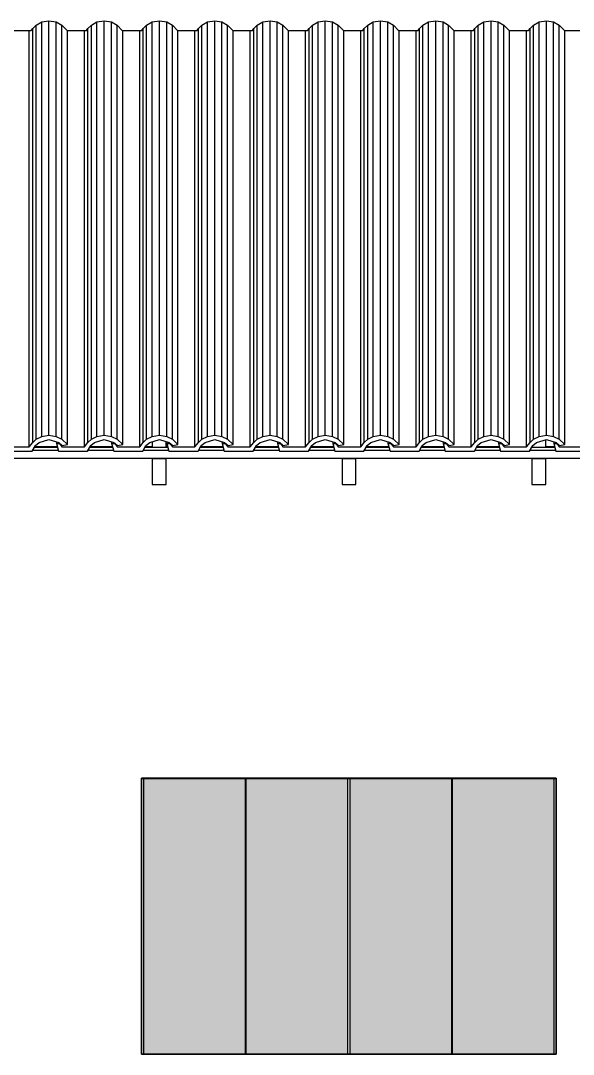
# Model space of a CAD drawing. Header units: metres. Extents: x 49 to 320, y -91 to 27.
# Drawn here: x 156.352 to 158.352, y -3.249 to 0.493 of the extents above; entities that cross this region are included whole.
import ezdxf

# ---------------------------------------------------------------- set-up
doc = ezdxf.new("R2010")
doc.units = ezdxf.units.M
doc.header["$LTSCALE"] = 0.2
doc.layers.add('ARQ-___-___-VST', color=9, linetype='Continuous')

msp = doc.modelspace()

# ---------------------------------------------------------------- hatches: boundary and pattern name
at = {"layer": 'ARQ-___-___-VST'}
h = msp.add_hatch(dxfattribs=at)
h.set_pattern_fill('VIDRO', color=256, scale=0.3, style=0)
h.set_pattern_definition([(60, (-61.96104, -33.99786), (-0.2249934, 0.1299), [0.084, -0.216]), (60, (-61.92504, -33.98286), (-0.2249934, 0.1299), [0.036, -0.264]), (60, (-61.96104, -33.98286), (-0.2249934, 0.1299), [0.06, -0.24]), (60, (-61.94304, -33.99786), (-0.2249934, 0.1299), [0.075, -0.225]), (60, (-61.96104, -34.01286), (-0.2249934, 0.1299), [0.12, -0.18]), (60, (-61.96104, -33.96786), (-0.2249934, 0.1299), [0.03, -0.27])])
h.paths.add_polyline_path([(178.6319, -2.2509), (178.2626, -2.2509), (178.2626, -3.2469), (178.6319, -3.2469)])
h.paths.add_polyline_path([(177.8924, -3.2469), (178.2616, -3.2469), (178.2616, -2.2509), (177.8924, -2.2509)])
h.paths.add_polyline_path([(177.8854, -2.2509), (177.5161, -2.2509), (177.5161, -3.2469), (177.8854, -3.2469)])
h.paths.add_polyline_path([(177.1459, -3.2469), (177.5151, -3.2469), (177.5151, -2.2509), (177.1459, -2.2509)])
h.paths.add_polyline_path([(175.6844, -2.2509), (175.3151, -2.2509), (175.3151, -3.2469), (175.6844, -3.2469)])
h.paths.add_polyline_path([(175.3141, -2.2509), (174.9449, -2.2509), (174.9449, -3.2469), (175.3141, -3.2469)])
h.paths.add_polyline_path([(174.5686, -3.2469), (174.9379, -3.2469), (174.9379, -2.2509), (174.5686, -2.2509)])
h.paths.add_polyline_path([(174.1984, -3.2469), (174.5676, -3.2469), (174.5676, -2.2509), (174.1984, -2.2509)])
h.paths.add_polyline_path([(167.8019, -2.2509), (167.4326, -2.2509), (167.4326, -3.2469), (167.8019, -3.2469)])
h.paths.add_polyline_path([(167.0624, -3.2469), (167.4316, -3.2469), (167.4316, -2.2509), (167.0624, -2.2509)])
h.paths.add_polyline_path([(166.6861, -3.2469), (167.0554, -3.2469), (167.0554, -2.2509), (166.6861, -2.2509)])
h.paths.add_polyline_path([(166.6851, -2.2509), (166.3159, -2.2509), (166.3159, -3.2469), (166.6851, -3.2469)])
h.paths.add_polyline_path([(164.8169, -2.2509), (164.4476, -2.2509), (164.4476, -3.2469), (164.8169, -3.2469)])
h.paths.add_polyline_path([(164.0774, -3.2469), (164.4466, -3.2469), (164.4466, -2.2509), (164.0774, -2.2509)])
h.paths.add_polyline_path([(164.0704, -2.2509), (163.7011, -2.2509), (163.7011, -3.2469), (164.0704, -3.2469)])
h.paths.add_polyline_path([(163.3309, -3.2469), (163.7001, -3.2469), (163.7001, -2.2509), (163.3309, -2.2509)])
h.paths.add_polyline_path([(161.2669, -2.2509), (160.8976, -2.2509), (160.8976, -3.2469), (161.2669, -3.2469)])
h.paths.add_polyline_path([(160.8966, -2.2509), (160.5274, -2.2509), (160.5274, -3.2469), (160.8966, -3.2469)])
h.paths.add_polyline_path([(160.1511, -3.2469), (160.5204, -3.2469), (160.5204, -2.2509), (160.1511, -2.2509)])
h.paths.add_polyline_path([(160.1501, -2.2509), (159.7809, -2.2509), (159.7809, -3.2469), (160.1501, -3.2469)])
h.paths.add_polyline_path([(157.9126, -3.2469), (158.2819, -3.2469), (158.2819, -2.2509), (157.9126, -2.2509)])
h.paths.add_polyline_path([(157.9116, -2.2509), (157.5424, -2.2509), (157.5424, -3.2469), (157.9116, -3.2469)])
h.paths.add_polyline_path([(157.5354, -2.2509), (157.1661, -2.2509), (157.1661, -3.2469), (157.5354, -3.2469)])
h.paths.add_polyline_path([(157.1651, -2.2509), (156.7959, -2.2509), (156.7959, -3.2469), (157.1651, -3.2469)])
h.paths.add_polyline_path([(150.3994, -2.2509), (150.0301, -2.2509), (150.0301, -3.2469), (150.3994, -3.2469)])
h.paths.add_polyline_path([(150.0291, -2.2509), (149.6599, -2.2509), (149.6599, -3.2469), (150.0291, -3.2469)])
h.paths.add_polyline_path([(149.6529, -2.2509), (149.2836, -2.2509), (149.2836, -3.2469), (149.6529, -3.2469)])
h.paths.add_polyline_path([(149.2826, -2.2509), (148.9134, -2.2509), (148.9134, -3.2469), (149.2826, -3.2469)])
h.paths.add_polyline_path([(147.4519, -2.2509), (147.0826, -2.2509), (147.0826, -3.2469), (147.4519, -3.2469)])
h.paths.add_polyline_path([(147.0816, -2.2509), (146.7124, -2.2509), (146.7124, -3.2469), (147.0816, -3.2469)])
h.paths.add_polyline_path([(146.7054, -2.2509), (146.3361, -2.2509), (146.3361, -3.2469), (146.7054, -3.2469)])
h.paths.add_polyline_path([(146.3351, -2.2509), (145.9659, -2.2509), (145.9659, -3.2469), (146.3351, -3.2469)])

# ---------------------------------------------------------------- linework, layer by layer
for p, q in [((156.4073, 0.4774), (156.4277, 0.4885)), ((156.4277, 0.4885), (156.4539, 0.4932)), ((156.4277, -1.012), (156.4277, 0.4885)), ((156.4539, -1.0079), (156.4539, 0.4932)), ((156.4539, 0.4932), (156.48, 0.4885)), ((156.48, -1.012), (156.48, 0.4885)), ((156.48, 0.4885), (156.5004, 0.4774)), ((156.6073, 0.4774), (156.6277, 0.4885)), ((156.6277, 0.4885), (156.6539, 0.4932)), ((156.6277, -1.012), (156.6277, 0.4885)), ((156.6539, -1.0079), (156.6539, 0.4932)), ((156.6539, 0.4932), (156.68, 0.4885)), ((156.68, -1.012), (156.68, 0.4885)), ((156.68, 0.4885), (156.7004, 0.4774)), ((156.8073, 0.4774), (156.8277, 0.4885)), ((156.8277, 0.4885), (156.8539, 0.4932)), ((156.8277, -1.012), (156.8277, 0.4885)), ((156.8539, -1.0079), (156.8539, 0.4932)), ((156.8539, 0.4932), (156.88, 0.4885)), ((156.88, -1.012), (156.88, 0.4885)), ((156.88, 0.4885), (156.9004, 0.4774)), ((157.0073, 0.4774), (157.0277, 0.4885)), ((157.0277, 0.4885), (157.0539, 0.4932)), ((157.0277, -1.012), (157.0277, 0.4885)), ((157.0539, -1.0079), (157.0539, 0.4932)), ((157.0539, 0.4932), (157.08, 0.4885)), ((157.08, -1.012), (157.08, 0.4885)), ((157.08, 0.4885), (157.1004, 0.4774)), ((157.2073, 0.4774), (157.2277, 0.4885)), ((157.2277, 0.4885), (157.2539, 0.4932)), ((157.2277, -1.012), (157.2277, 0.4885)), ((157.2539, -1.0079), (157.2539, 0.4932)), ((157.2539, 0.4932), (157.28, 0.4885)), ((157.28, -1.012), (157.28, 0.4885)), ((157.28, 0.4885), (157.3004, 0.4774)), ((157.4073, 0.4774), (157.4277, 0.4885)), ((157.4277, 0.4885), (157.4539, 0.4932)), ((157.4277, -1.012), (157.4277, 0.4885)), ((157.4539, -1.0079), (157.4539, 0.4932)), ((157.4539, 0.4932), (157.48, 0.4885)), ((157.48, -1.012), (157.48, 0.4885)), ((157.48, 0.4885), (157.5004, 0.4774)), ((157.6073, 0.4774), (157.6277, 0.4885)), ((157.6277, 0.4885), (157.6539, 0.4932)), ((157.6277, -1.012), (157.6277, 0.4885)), ((157.6539, -1.0079), (157.6539, 0.4932)), ((157.6539, 0.4932), (157.68, 0.4885)), ((157.68, -1.012), (157.68, 0.4885)), ((157.68, 0.4885), (157.7004, 0.4774)), ((157.8073, 0.4774), (157.8277, 0.4885)), ((157.8277, 0.4885), (157.8539, 0.4932)), ((157.8277, -1.012), (157.8277, 0.4885)), ((157.8539, -1.0079), (157.8539, 0.4932)), ((157.8539, 0.4932), (157.88, 0.4885)), ((157.88, -1.012), (157.88, 0.4885)), ((157.88, 0.4885), (157.9004, 0.4774)), ((158.0073, 0.4774), (158.0277, 0.4885)), ((158.0277, 0.4885), (158.0539, 0.4932)), ((158.0277, -1.012), (158.0277, 0.4885)), ((158.0539, -1.0079), (158.0539, 0.4932)), ((158.0539, 0.4932), (158.08, 0.4885)), ((158.08, -1.012), (158.08, 0.4885)), ((158.08, 0.4885), (158.1004, 0.4774)), ((158.2073, 0.4774), (158.2277, 0.4885)), ((158.2277, 0.4885), (158.2539, 0.4932)), ((158.2277, -1.012), (158.2277, 0.4885)), ((158.2539, -1.0079), (158.2539, 0.4932)), ((158.2539, 0.4932), (158.28, 0.4885)), ((158.28, -1.012), (158.28, 0.4885)), ((158.28, 0.4885), (158.3004, 0.4774)), ((156.3194, 0.4571), (156.3899, 0.4571)), ((156.3824, -1.0494), (156.3824, 0.4571)), ((156.3899, 0.4571), (156.3951, 0.4644)), ((156.3951, 0.4644), (156.4073, 0.4774)), ((156.3951, -1.0335), (156.3951, 0.4644)), ((156.4073, -1.0219), (156.4073, 0.4774)), ((156.5004, -1.0219), (156.5004, 0.4774)), ((156.5004, 0.4774), (156.5194, 0.4571)), ((156.5194, 0.4571), (156.5899, 0.4571)), ((156.5207, -1.0413), (156.5207, 0.4571)), ((156.5824, -1.0494), (156.5824, 0.4571)), ((156.5899, 0.4571), (156.5951, 0.4644)), ((156.5951, 0.4644), (156.6073, 0.4774)), ((156.5951, -1.0335), (156.5951, 0.4644)), ((156.6073, -1.0219), (156.6073, 0.4774)), ((156.7004, -1.0219), (156.7004, 0.4774)), ((156.7004, 0.4774), (156.7194, 0.4571)), ((156.7194, 0.4571), (156.7899, 0.4571)), ((156.7207, -1.0413), (156.7207, 0.4571)), ((156.7824, -1.0494), (156.7824, 0.4571)), ((156.7899, 0.4571), (156.7951, 0.4644)), ((156.7951, 0.4644), (156.8073, 0.4774)), ((156.7951, -1.0335), (156.7951, 0.4644)), ((156.8073, -1.0219), (156.8073, 0.4774)), ((156.9004, -1.0219), (156.9004, 0.4774)), ((156.9004, 0.4774), (156.9194, 0.4571)), ((156.9194, 0.4571), (156.9899, 0.4571)), ((156.9207, -1.0413), (156.9207, 0.4571)), ((156.9824, -1.0494), (156.9824, 0.4571)), ((156.9899, 0.4571), (156.9951, 0.4644)), ((156.9951, 0.4644), (157.0073, 0.4774)), ((156.9951, -1.0335), (156.9951, 0.4644)), ((157.0073, -1.0219), (157.0073, 0.4774)), ((157.1004, -1.0219), (157.1004, 0.4774)), ((157.1004, 0.4774), (157.1194, 0.4571)), ((157.1194, 0.4571), (157.1899, 0.4571)), ((157.1207, -1.0413), (157.1207, 0.4571)), ((157.1824, -1.0494), (157.1824, 0.4571)), ((157.1899, 0.4571), (157.1951, 0.4644)), ((157.1951, 0.4644), (157.2073, 0.4774)), ((157.1951, -1.0335), (157.1951, 0.4644)), ((157.2073, -1.0219), (157.2073, 0.4774)), ((157.3004, -1.0219), (157.3004, 0.4774)), ((157.3004, 0.4774), (157.3194, 0.4571)), ((157.3194, 0.4571), (157.3899, 0.4571)), ((157.3207, -1.0413), (157.3207, 0.4571)), ((157.3824, -1.0494), (157.3824, 0.4571)), ((157.3899, 0.4571), (157.3951, 0.4644)), ((157.3951, 0.4644), (157.4073, 0.4774)), ((157.3951, -1.0335), (157.3951, 0.4644)), ((157.4073, -1.0219), (157.4073, 0.4774)), ((157.5004, -1.0219), (157.5004, 0.4774)), ((157.5004, 0.4774), (157.5194, 0.4571)), ((157.5194, 0.4571), (157.5899, 0.4571)), ((157.5207, -1.0413), (157.5207, 0.4571)), ((157.5824, -1.0494), (157.5824, 0.4571)), ((157.5899, 0.4571), (157.5951, 0.4644)), ((157.5951, 0.4644), (157.6073, 0.4774)), ((157.5951, -1.0335), (157.5951, 0.4644)), ((157.6073, -1.0219), (157.6073, 0.4774)), ((157.7004, -1.0219), (157.7004, 0.4774)), ((157.7004, 0.4774), (157.7194, 0.4571)), ((157.7194, 0.4571), (157.7899, 0.4571)), ((157.7207, -1.0413), (157.7207, 0.4571)), ((157.7824, -1.0494), (157.7824, 0.4571)), ((157.7899, 0.4571), (157.7951, 0.4644)), ((157.7951, 0.4644), (157.8073, 0.4774)), ((157.7951, -1.0335), (157.7951, 0.4644)), ((157.8073, -1.0219), (157.8073, 0.4774)), ((157.9004, -1.0219), (157.9004, 0.4774)), ((157.9004, 0.4774), (157.9194, 0.4571)), ((157.9194, 0.4571), (157.9899, 0.4571)), ((157.9207, -1.0413), (157.9207, 0.4571)), ((157.9824, -1.0494), (157.9824, 0.4571)), ((157.9899, 0.4571), (157.9951, 0.4644)), ((157.9951, 0.4644), (158.0073, 0.4774)), ((157.9951, -1.0335), (157.9951, 0.4644)), ((158.0073, -1.0219), (158.0073, 0.4774)), ((158.1004, -1.0219), (158.1004, 0.4774)), ((158.1004, 0.4774), (158.1194, 0.4571)), ((158.1194, 0.4571), (158.1899, 0.4571)), ((158.1207, -1.0413), (158.1207, 0.4571)), ((158.1824, -1.0494), (158.1824, 0.4571)), ((158.1899, 0.4571), (158.1951, 0.4644)), ((158.1951, 0.4644), (158.2073, 0.4774)), ((158.1951, -1.0335), (158.1951, 0.4644)), ((158.2073, -1.0219), (158.2073, 0.4774)), ((158.3004, -1.0219), (158.3004, 0.4774)), ((158.3004, 0.4774), (158.3194, 0.4571)), ((158.3194, 0.4571), (158.3899, 0.4571)), ((158.3207, -1.0413), (158.3207, 0.4571)), ((156.4277, -1.012), (156.4539, -1.0079)), ((156.4539, -1.0079), (156.48, -1.012)), ((156.6277, -1.012), (156.6539, -1.0079)), ((156.6539, -1.0079), (156.68, -1.012)), ((156.8277, -1.012), (156.8539, -1.0079)), ((156.8539, -1.0079), (156.88, -1.012)), ((157.0277, -1.012), (157.0539, -1.0079)), ((157.0539, -1.0079), (157.08, -1.012)), ((157.2277, -1.012), (157.2539, -1.0079)), ((157.2539, -1.0079), (157.28, -1.012)), ((157.4277, -1.012), (157.4539, -1.0079)), ((157.4539, -1.0079), (157.48, -1.012)), ((157.6277, -1.012), (157.6539, -1.0079)), ((157.6539, -1.0079), (157.68, -1.012)), ((157.8277, -1.012), (157.8539, -1.0079)), ((157.8539, -1.0079), (157.88, -1.012)), ((158.0277, -1.012), (158.0539, -1.0079)), ((158.0539, -1.0079), (158.08, -1.012)), ((158.2277, -1.012), (158.2539, -1.0079)), ((158.2539, -1.0079), (158.28, -1.012)), ((156.3824, -1.0494), (156.3951, -1.0335)), ((156.3934, -1.065), (156.405, -1.0451)), ((156.3951, -1.0335), (156.4073, -1.0219)), ((156.405, -1.0451), (156.4186, -1.0335)), ((156.4073, -1.0219), (156.4277, -1.012)), ((156.4186, -1.0335), (156.4539, -1.0234)), ((156.4539, -1.0234), (156.4892, -1.0335)), ((156.48, -1.012), (156.5004, -1.0219)), ((156.4807, -1.0311), (156.4807, -1.0371)), ((156.4807, -1.0371), (156.4882, -1.065)), ((156.4807, -1.0371), (156.4917, -1.0371)), ((156.4892, -1.0335), (156.502, -1.0442)), ((156.4917, -1.0371), (156.4917, -1.0356)), ((156.4917, -1.0371), (156.5007, -1.0494)), ((156.5004, -1.0219), (156.5207, -1.0413)), ((156.5007, -1.0494), (156.5007, -1.0431)), ((156.502, -1.0442), (156.5207, -1.0413)), ((156.5824, -1.0494), (156.5951, -1.0335)), ((156.5934, -1.065), (156.605, -1.0451)), ((156.5951, -1.0335), (156.6073, -1.0219)), ((156.605, -1.0451), (156.6186, -1.0335)), ((156.6073, -1.0219), (156.6277, -1.012)), ((156.6186, -1.0335), (156.6539, -1.0234)), ((156.6539, -1.0234), (156.6892, -1.0335)), ((156.68, -1.012), (156.7004, -1.0219)), ((156.6807, -1.0311), (156.6807, -1.0371)), ((156.6807, -1.0371), (156.6882, -1.065)), ((156.6807, -1.0371), (156.6917, -1.0371)), ((156.6892, -1.0335), (156.702, -1.0442)), ((156.6917, -1.0371), (156.6917, -1.0356)), ((156.6917, -1.0371), (156.7007, -1.0494)), ((156.7004, -1.0219), (156.7207, -1.0413)), ((156.7007, -1.0494), (156.7007, -1.0431)), ((156.702, -1.0442), (156.7207, -1.0413)), ((156.7824, -1.0494), (156.7951, -1.0335)), ((156.7934, -1.065), (156.805, -1.0451)), ((156.7951, -1.0335), (156.8073, -1.0219)), ((156.805, -1.0451), (156.8186, -1.0335)), ((156.8073, -1.0219), (156.8277, -1.012)), ((156.8186, -1.0335), (156.8539, -1.0234)), ((156.8279, -1.0309), (156.8279, -1.0523)), ((156.8539, -1.0234), (156.8892, -1.0335)), ((156.8779, -1.0523), (156.8779, -1.0303)), ((156.88, -1.012), (156.9004, -1.0219)), ((156.8807, -1.0311), (156.8807, -1.0371)), ((156.8807, -1.0371), (156.8882, -1.065)), ((156.8807, -1.0371), (156.8917, -1.0371)), ((156.8892, -1.0335), (156.902, -1.0442)), ((156.8917, -1.0371), (156.8917, -1.0356)), ((156.8917, -1.0371), (156.9007, -1.0494)), ((156.9004, -1.0219), (156.9207, -1.0413)), ((156.9007, -1.0494), (156.9007, -1.0431)), ((156.902, -1.0442), (156.9207, -1.0413)), ((156.9824, -1.0494), (156.9951, -1.0335)), ((156.9934, -1.065), (157.005, -1.0451)), ((156.9951, -1.0335), (157.0073, -1.0219)), ((157.005, -1.0451), (157.0186, -1.0335)), ((157.0073, -1.0219), (157.0277, -1.012)), ((157.0186, -1.0335), (157.0539, -1.0234)), ((157.0539, -1.0234), (157.0892, -1.0335)), ((157.08, -1.012), (157.1004, -1.0219)), ((157.0807, -1.0311), (157.0807, -1.0371)), ((157.0807, -1.0371), (157.0882, -1.065)), ((157.0807, -1.0371), (157.0917, -1.0371)), ((157.0892, -1.0335), (157.102, -1.0442)), ((157.0917, -1.0371), (157.0917, -1.0356)), ((157.0917, -1.0371), (157.1007, -1.0494)), ((157.1004, -1.0219), (157.1207, -1.0413)), ((157.1007, -1.0494), (157.1007, -1.0431)), ((157.102, -1.0442), (157.1207, -1.0413)), ((157.1824, -1.0494), (157.1951, -1.0335)), ((157.1934, -1.065), (157.205, -1.0451)), ((157.1951, -1.0335), (157.2073, -1.0219)), ((157.205, -1.0451), (157.2186, -1.0335)), ((157.2073, -1.0219), (157.2277, -1.012)), ((157.2186, -1.0335), (157.2539, -1.0234)), ((157.2539, -1.0234), (157.2892, -1.0335)), ((157.28, -1.012), (157.3004, -1.0219)), ((157.2807, -1.0311), (157.2807, -1.0371)), ((157.2807, -1.0371), (157.2882, -1.065)), ((157.2807, -1.0371), (157.2917, -1.0371)), ((157.2892, -1.0335), (157.302, -1.0442)), ((157.2917, -1.0371), (157.2917, -1.0356)), ((157.2917, -1.0371), (157.3007, -1.0494)), ((157.3004, -1.0219), (157.3207, -1.0413)), ((157.3007, -1.0494), (157.3007, -1.0431)), ((157.302, -1.0442), (157.3207, -1.0413)), ((157.3824, -1.0494), (157.3951, -1.0335)), ((157.3934, -1.065), (157.405, -1.0451)), ((157.3951, -1.0335), (157.4073, -1.0219)), ((157.405, -1.0451), (157.4186, -1.0335)), ((157.4073, -1.0219), (157.4277, -1.012)), ((157.4186, -1.0335), (157.4539, -1.0234)), ((157.4539, -1.0234), (157.4892, -1.0335)), ((157.48, -1.012), (157.5004, -1.0219)), ((157.4807, -1.0311), (157.4807, -1.0371)), ((157.4807, -1.0371), (157.4882, -1.065)), ((157.4807, -1.0371), (157.4917, -1.0371)), ((157.4892, -1.0335), (157.502, -1.0442)), ((157.4917, -1.0371), (157.4917, -1.0356)), ((157.4917, -1.0371), (157.5007, -1.0494)), ((157.5004, -1.0219), (157.5207, -1.0413)), ((157.5007, -1.0494), (157.5007, -1.0431)), ((157.502, -1.0442), (157.5207, -1.0413)), ((157.5824, -1.0494), (157.5951, -1.0335)), ((157.5934, -1.065), (157.605, -1.0451)), ((157.5951, -1.0335), (157.6073, -1.0219)), ((157.605, -1.0451), (157.6186, -1.0335)), ((157.6073, -1.0219), (157.6277, -1.012)), ((157.6186, -1.0335), (157.6539, -1.0234)), ((157.6539, -1.0234), (157.6892, -1.0335)), ((157.68, -1.012), (157.7004, -1.0219)), ((157.6807, -1.0311), (157.6807, -1.0371)), ((157.6807, -1.0371), (157.6882, -1.065)), ((157.6807, -1.0371), (157.6917, -1.0371)), ((157.6892, -1.0335), (157.702, -1.0442)), ((157.6917, -1.0371), (157.6917, -1.0356)), ((157.6917, -1.0371), (157.7007, -1.0494)), ((157.7004, -1.0219), (157.7207, -1.0413)), ((157.7007, -1.0494), (157.7007, -1.0431)), ((157.702, -1.0442), (157.7207, -1.0413)), ((157.7824, -1.0494), (157.7951, -1.0335)), ((157.7934, -1.065), (157.805, -1.0451)), ((157.7951, -1.0335), (157.8073, -1.0219)), ((157.805, -1.0451), (157.8186, -1.0335)), ((157.8073, -1.0219), (157.8277, -1.012)), ((157.8186, -1.0335), (157.8539, -1.0234)), ((157.8539, -1.0234), (157.8892, -1.0335)), ((157.88, -1.012), (157.9004, -1.0219)), ((157.8807, -1.0311), (157.8807, -1.0371)), ((157.8807, -1.0371), (157.8882, -1.065)), ((157.8807, -1.0371), (157.8917, -1.0371)), ((157.8892, -1.0335), (157.902, -1.0442)), ((157.8917, -1.0371), (157.8917, -1.0356)), ((157.8917, -1.0371), (157.9007, -1.0494)), ((157.9004, -1.0219), (157.9207, -1.0413)), ((157.9007, -1.0494), (157.9007, -1.0431)), ((157.902, -1.0442), (157.9207, -1.0413)), ((157.9824, -1.0494), (157.9951, -1.0335)), ((157.9934, -1.065), (158.005, -1.0451)), ((157.9951, -1.0335), (158.0073, -1.0219)), ((158.005, -1.0451), (158.0186, -1.0335)), ((158.0073, -1.0219), (158.0277, -1.012)), ((158.0186, -1.0335), (158.0539, -1.0234)), ((158.0539, -1.0234), (158.0892, -1.0335)), ((158.08, -1.012), (158.1004, -1.0219)), ((158.0807, -1.0311), (158.0807, -1.0371)), ((158.0807, -1.0371), (158.0882, -1.065)), ((158.0807, -1.0371), (158.0917, -1.0371)), ((158.0892, -1.0335), (158.102, -1.0442)), ((158.0917, -1.0371), (158.0917, -1.0356)), ((158.0917, -1.0371), (158.1007, -1.0494)), ((158.1004, -1.0219), (158.1207, -1.0413)), ((158.1007, -1.0494), (158.1007, -1.0431)), ((158.102, -1.0442), (158.1207, -1.0413)), ((158.1824, -1.0494), (158.1951, -1.0335)), ((158.1934, -1.065), (158.205, -1.0451)), ((158.1951, -1.0335), (158.2073, -1.0219)), ((158.205, -1.0451), (158.2186, -1.0335)), ((158.2073, -1.0219), (158.2277, -1.012)), ((158.2186, -1.0335), (158.2539, -1.0234)), ((158.2519, -1.0523), (158.2519, -1.024)), ((158.2539, -1.0234), (158.2892, -1.0335)), ((158.28, -1.012), (158.3004, -1.0219)), ((158.2807, -1.0311), (158.2807, -1.0371)), ((158.2807, -1.0371), (158.2882, -1.065)), ((158.2807, -1.0371), (158.2917, -1.0371)), ((158.2892, -1.0335), (158.302, -1.0442)), ((158.2917, -1.0371), (158.2917, -1.0356)), ((158.2917, -1.0371), (158.3007, -1.0494)), ((158.3004, -1.0219), (158.3207, -1.0413)), ((158.3007, -1.0494), (158.3007, -1.0431)), ((158.302, -1.0442), (158.3207, -1.0413)), ((156.2882, -1.065), (156.3934, -1.065)), ((156.3007, -1.0494), (156.3824, -1.0494)), ((156.395, -1.0622), (156.4874, -1.0622)), ((156.4848, -1.0523), (156.4008, -1.0523)), ((156.4028, -1.0489), (156.4839, -1.0489)), ((156.4882, -1.065), (156.5934, -1.065)), ((156.5007, -1.0494), (156.5824, -1.0494)), ((156.595, -1.0622), (156.6874, -1.0622)), ((156.6848, -1.0523), (156.6008, -1.0523)), ((156.6028, -1.0489), (156.6839, -1.0489)), ((156.6882, -1.065), (156.7934, -1.065)), ((156.7007, -1.0494), (156.7824, -1.0494)), ((156.795, -1.0622), (156.8874, -1.0622)), ((156.8848, -1.0523), (156.8008, -1.0523)), ((156.8028, -1.0489), (156.8279, -1.0489)), ((156.8779, -1.0489), (156.8839, -1.0489)), ((156.8882, -1.065), (156.9934, -1.065)), ((156.9007, -1.0494), (156.9824, -1.0494)), ((156.995, -1.0622), (157.0874, -1.0622)), ((157.0848, -1.0523), (157.0008, -1.0523)), ((157.0028, -1.0489), (157.0839, -1.0489)), ((157.0882, -1.065), (157.1934, -1.065)), ((157.1007, -1.0494), (157.1824, -1.0494)), ((157.195, -1.0622), (157.2874, -1.0622)), ((157.2848, -1.0523), (157.2008, -1.0523)), ((157.2028, -1.0489), (157.2839, -1.0489)), ((157.2882, -1.065), (157.3934, -1.065)), ((157.3007, -1.0494), (157.3824, -1.0494)), ((157.395, -1.0622), (157.4874, -1.0622)), ((157.4848, -1.0523), (157.4008, -1.0523)), ((157.4028, -1.0489), (157.4839, -1.0489)), ((157.4882, -1.065), (157.5934, -1.065)), ((157.5007, -1.0494), (157.5824, -1.0494)), ((157.595, -1.0622), (157.6874, -1.0622)), ((157.6848, -1.0523), (157.6008, -1.0523)), ((157.6028, -1.0489), (157.6839, -1.0489)), ((157.6882, -1.065), (157.7934, -1.065)), ((157.7007, -1.0494), (157.7824, -1.0494)), ((157.795, -1.0622), (157.8874, -1.0622)), ((157.8848, -1.0523), (157.8008, -1.0523)), ((157.8028, -1.0489), (157.8839, -1.0489)), ((157.8882, -1.065), (157.9934, -1.065)), ((157.9007, -1.0494), (157.9824, -1.0494)), ((157.995, -1.0622), (158.0874, -1.0622)), ((158.0848, -1.0523), (158.0008, -1.0523)), ((158.0028, -1.0489), (158.0839, -1.0489)), ((158.0882, -1.065), (158.1934, -1.065)), ((158.1007, -1.0494), (158.1824, -1.0494)), ((158.195, -1.0622), (158.2874, -1.0622)), ((158.2848, -1.0523), (158.2008, -1.0523)), ((158.2019, -1.0504), (158.2019, -1.0523)), ((158.2519, -1.0489), (158.2839, -1.0489)), ((158.2882, -1.065), (158.3934, -1.065)), ((158.3007, -1.0494), (158.3824, -1.0494)), ((155.4539, -1.0905), (162.2239, -1.0905)), ((156.8279, -1.0905), (156.8279, -1.0914)), ((156.8279, -1.0914), (156.8279, -1.1858)), ((156.8279, -1.0914), (156.8779, -1.0914)), ((156.8779, -1.0914), (156.8779, -1.0905)), ((156.8779, -1.1858), (156.8779, -1.0914)), ((157.5149, -1.0905), (157.5149, -1.0914)), ((157.5149, -1.0914), (157.5149, -1.1858)), ((157.5149, -1.0914), (157.5649, -1.0914)), ((157.5649, -1.0914), (157.5649, -1.0905)), ((157.5649, -1.1858), (157.5649, -1.0914)), ((158.2019, -1.0905), (158.2019, -1.0914)), ((158.2019, -1.0914), (158.2019, -1.1858)), ((158.2019, -1.0914), (158.2519, -1.0914)), ((158.2519, -1.0914), (158.2519, -1.0905)), ((158.2519, -1.1858), (158.2519, -1.0914)), ((156.8279, -1.1858), (156.8779, -1.1858)), ((157.5149, -1.1858), (157.5649, -1.1858)), ((158.2019, -1.1858), (158.2519, -1.1858)), ((156.7889, -2.2489), (158.2889, -2.2489)), ((156.7889, -3.2489), (156.7889, -2.2489)), ((156.7889, -2.2489), (156.7889, -3.2479)), ((158.2889, -2.2489), (156.7889, -2.2489)), ((156.7899, -2.2499), (158.2879, -2.2499)), ((156.7899, -3.2479), (156.7899, -2.2499)), ((156.7959, -2.2509), (156.7959, -3.2469)), ((157.1651, -2.2509), (156.7959, -2.2509)), ((157.1651, -3.2469), (157.1651, -2.2509)), ((157.1661, -2.2509), (157.1661, -3.2469)), ((157.5354, -2.2509), (157.1661, -2.2509)), ((157.5354, -3.2469), (157.5354, -2.2509)), ((157.5424, -2.2509), (157.5424, -3.2469)), ((157.9116, -2.2509), (157.5424, -2.2509)), ((157.9116, -3.2469), (157.9116, -2.2509)), ((157.9126, -2.2509), (157.9126, -3.2469)), ((158.2819, -2.2509), (157.9126, -2.2509)), ((158.2819, -3.2469), (158.2819, -2.2509)), ((158.2879, -2.2499), (158.2879, -3.2479)), ((158.2889, -2.2489), (158.2889, -3.2489)), ((158.2889, -3.2489), (158.2889, -2.2489)), ((156.7889, -3.2479), (156.7889, -3.2489)), ((158.2889, -3.2489), (156.7889, -3.2489)), ((156.7889, -3.2489), (158.2889, -3.2489)), ((158.2879, -3.2479), (156.7899, -3.2479)), ((156.7959, -3.2469), (157.1651, -3.2469)), ((157.1661, -3.2469), (157.5354, -3.2469)), ((157.5424, -3.2469), (157.9116, -3.2469)), ((157.9126, -3.2469), (158.2819, -3.2469))]:
    msp.add_line(p, q)

doc.saveas('drawing.dxf')
